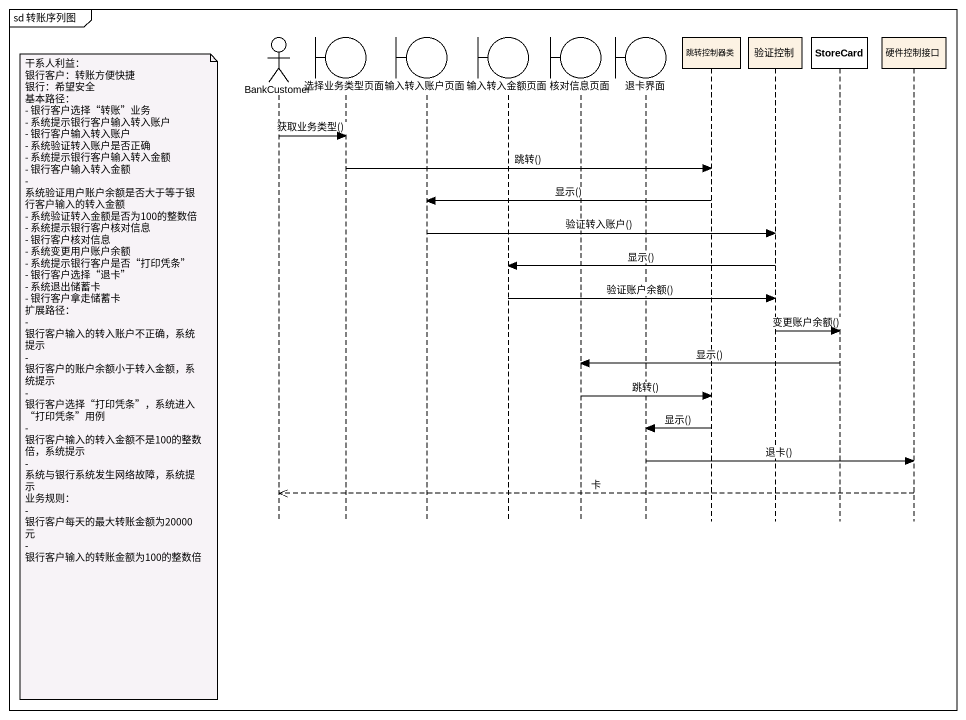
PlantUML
@startuml
mainframe sd 转账序列图
hide footbox
actor BankCustomer
boundary 选择业务类型页面
boundary 输入转入账户页面
boundary 输入转入金额页面
boundary 核对信息页面
boundary 退卡界面
participant 跳转控制器类
participant 验证控制
participant StoreCard #FFFFFF
participant 硬件控制接口

BankCustomer -> 选择业务类型页面 : 获取业务类型()
选择业务类型页面 -> 跳转控制器类 : 跳转()
跳转控制器类 -> 输入转入账户页面 : 显示()
输入转入账户页面 -> 验证控制 : 验证转入账户()
验证控制 -> 输入转入金额页面 : 显示()
输入转入金额页面 -> 验证控制 : 验证账户余额()
验证控制 -> StoreCard : 变更账户余额()
StoreCard -> 核对信息页面 : 显示()
note left of BankCustomer
  干系人利益：
  银行客户：转账方便快捷
  银行：希望安全
  基本路径：
  - 银行客户选择“转账”业务
  - 系统提示银行客户输入转入账户
  - 银行客户输入转入账户
  - 系统验证转入账户是否正确
  - 系统提示银行客户输入转入金额
  - 银行客户输入转入金额
  - 系统验证用户账户余额是否大于等于银行客户输入的转入金额
  - 系统验证转入金额是否为100的整数倍
  - 系统提示银行客户核对信息
  - 银行客户核对信息
  - 系统变更用户账户余额
  - 系统提示银行客户是否“打印凭条”
  - 银行客户选择“退卡”
  - 系统退出储蓄卡
  - 银行客户拿走储蓄卡
  扩展路径：
  - 银行客户输入的转入账户不正确，系统提示
  - 银行客户的账户余额小于转入金额，系统提示
  - 银行客户选择“打印凭条”，系统进入“打印凭条”用例
  - 银行客户输入的转入金额不是100的整数倍，系统提示
  - 系统与银行系统发生网络故障，系统提示
  业务规则：
  - 银行客户每天的最大转账金额为20000元
  - 银行客户输入的转账金额为100的整数倍
end note
核对信息页面 -> 跳转控制器类 : 跳转()
跳转控制器类 -> 退卡界面 : 显示()
退卡界面 -> 硬件控制接口 : 退卡()
硬件控制接口 -->> BankCustomer : 卡
@enduml
